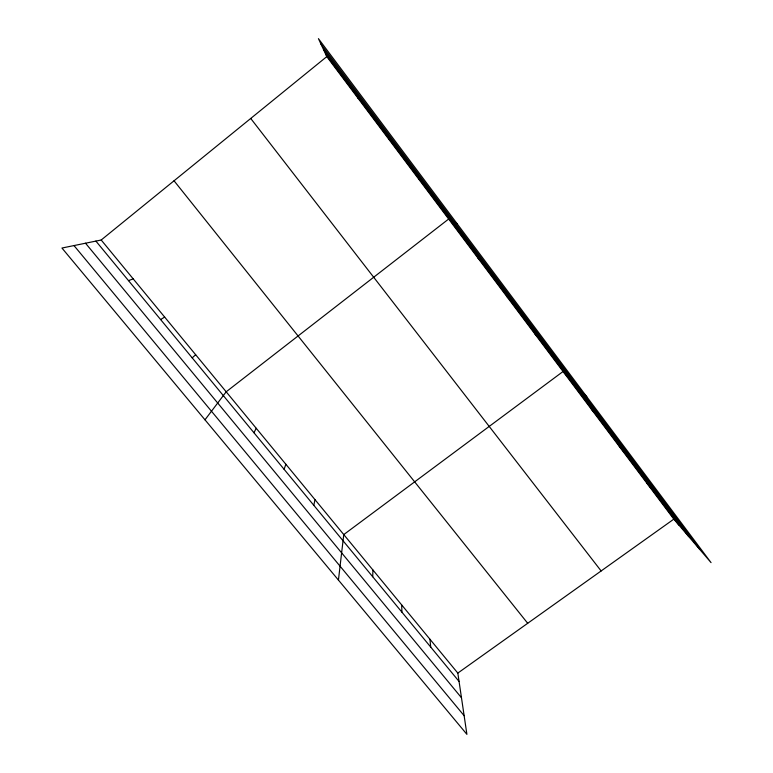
<?xml version="1.0" encoding="UTF-8"?>
<svg xmlns="http://www.w3.org/2000/svg" width="773" height="773" viewBox="0 0 773 773"><rect width="100%" height="100%" fill="white"/><g stroke="black" fill="none" stroke-linecap="round" stroke-linejoin="round"><path stroke-width="1.16" d="M372.712 576.745L372.924 569.991M388.693 139.121L388.771 138.309M338.439 580.079L343.763 534.578L563.053 371.504L586.813 396.82M313.79 505.3L315.026 499.677M284.097 469.288L285.865 464.264M253.94 432.725L256.25 428.3M204.98 419.816L226.189 391.795L448.649 219.03L457.442 224.17M192.206 357.87L195.666 354.72M101.195 240.007L457.819 673.09L466.902 734.35L61.946 248.036L101.195 240.007L326.795 56.622L318.437 38.65L711.054 562.628L673.824 519.147L326.795 56.622M457.819 673.09L673.824 519.147M160.61 319.558L164.659 317.075M128.511 280.638L133.178 278.84M418.908 179.394L419.546 179.346M477.917 258.037L479.637 259.448M506.74 296.446L508.972 298.552M535.109 334.265L537.844 337.047M591.393 409.275L595.094 413.362M619.299 446.465L623.473 451.181M646.769 483.086L651.397 488.41M73.995 245.572L464.138 715.692M85.513 243.215L461.471 697.748M95.9 241.089L459.065 681.448M174.041 180.785L527.698 623.289M250.723 118.453L601.133 570.957M325.665 54.207L678.887 525.06M321.008 44.187L699.691 549.352M323.462 49.462L688.782 536.607M357.474 96.606L357.996 98.21M429.943 639.242L430.716 647.078M401.651 604.873L401.941 612.187"/></g></svg>
